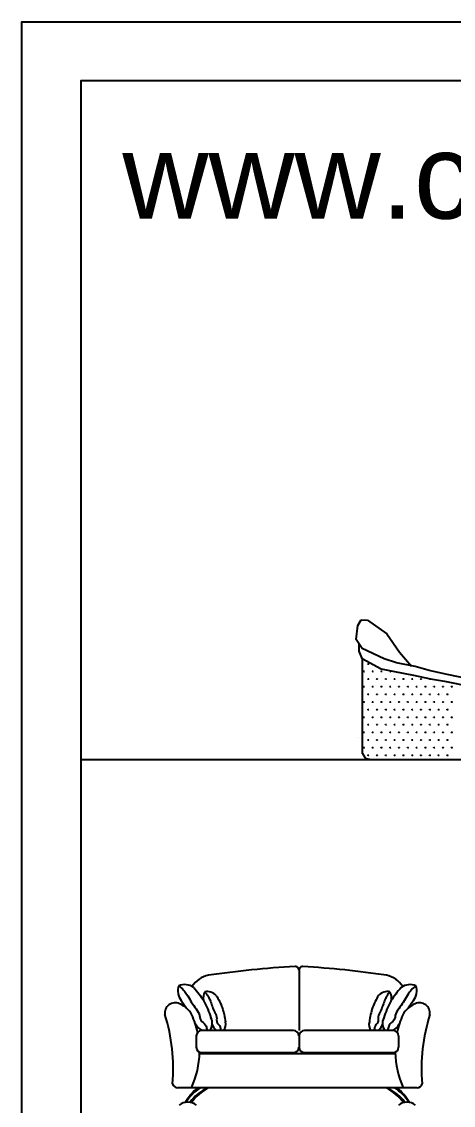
# Model space of a CAD drawing. Header units: inches. Extents: x 6 to 48.5, y 12.5 to 37.3.
# Drawn here: x 5.97 to 8.42, y 31.15 to 37.31 of the extents above; entities that cross this region are included whole.
import ezdxf

# ---------------------------------------------------------------- set-up
doc = ezdxf.new("R2010")
doc.units = ezdxf.units.IN
doc.header["$MEASUREMENT"] = 0
for name, color, linetype in [('02', 2, 'Continuous'), ('1', 1, 'Continuous'), ('4', 4, 'Continuous'), ('kadrbm', 4, 'Continuous')]:
    doc.layers.add(name, color=color, linetype=linetype)
doc.styles.add('bmmm', font='swissel.ttf')

# ---------------------------------------------------------------- blocks, each defined once
blk = doc.blocks.new('kadrbm')
at = {"layer": 'kadrbm', "color": 4}
blk.add_lwpolyline([(0, 0), (0, 24.7972), (21, 24.7972), (21, 0), (0, 0)], close=True, dxfattribs=at)
blk.add_lwpolyline([(20.6631, 0.3257), (20.6631, 24.4603), (0.3369, 24.4603), (0.3369, 0.3257), (20.6631, 0.3257)], dxfattribs=at)
at = {"layer": 'kadrbm', "color": 211, "true_color": 0xf674fb, "style": 'bmmm'}
blk.add_text('www.cad-libraries.blogspot.com', height=0.485134, dxfattribs=at).set_placement((0.5726, 23.6772))

msp = doc.modelspace()

# ---------------------------------------------------------------- linework, layer by layer
at = {"layer": '02'}
for centre, radius, start, end in [((7.119, 31.0414), 0.249, 124.37278, 150.15041), ((7.1136, 31.0397), 0.2442, 122.22297, 148.78378), ((7.164, 30.9921), 0.2902, 117.9833, 143.52792), ((7.912, 30.9921), 0.2902, 36.47208, 62.0167), ((7.9624, 31.0397), 0.2442, 31.21622, 57.77703), ((7.957, 31.0414), 0.249, 29.84959, 55.62722), ((7.1415, 31.003), 0.2699, 118.42, 142.11016), ((7.9345, 31.003), 0.2699, 37.88984, 61.58)]:
    msp.add_arc(centre, radius, start, end, dxfattribs=at)
for points, knots in [([(6.8636, 31.8289), (6.8731, 31.8207), (6.8897, 31.8063), (6.921, 31.7654), (6.9432, 31.7165), (6.9837, 31.6735), (6.9817, 31.6278), (7.0185, 31.6113), (7.022, 31.5865), (7.0249, 31.576), (7.0256, 31.5737)], [0, 0, 0, 0, 37.506288, 65.782259, 153.619658, 198.465285, 236.495883, 274.837161, 300.242842, 307.42838, 307.42838, 307.42838, 307.42838]), ([(8.2124, 31.8289), (8.2029, 31.8207), (8.1863, 31.8063), (8.155, 31.7654), (8.1327, 31.7165), (8.0923, 31.6735), (8.0943, 31.6278), (8.0575, 31.6113), (8.054, 31.5865), (8.0511, 31.576), (8.0504, 31.5737)], [0, 0, 0, 0, 37.506288, 65.782259, 153.619658, 198.465285, 236.495883, 274.837161, 300.242842, 307.42838, 307.42838, 307.42838, 307.42838]), ([(7.0117, 31.7939), (7.0179, 31.786), (7.0289, 31.7722), (7.0474, 31.7355), (7.0577, 31.6938), (7.0831, 31.6539), (7.0747, 31.6183), (7.1012, 31.5999), (7.1004, 31.5814), (7.1009, 31.5741), (7.1009, 31.5737)], [0, 0, 0, 0, 37.506288, 65.782259, 153.619658, 198.465285, 236.495883, 274.837161, 300.242842, 301.926971, 301.926971, 301.926971, 301.926971]), ([(8.0643, 31.7939), (8.058, 31.786), (8.0471, 31.7722), (8.0285, 31.7355), (8.0183, 31.6938), (7.9929, 31.6539), (8.0012, 31.6183), (7.9747, 31.5999), (7.9756, 31.5814), (7.9751, 31.5741), (7.9751, 31.5737)], [0, 0, 0, 0, 37.506288, 65.782259, 153.619658, 198.465285, 236.495883, 274.837161, 300.242842, 301.926971, 301.926971, 301.926971, 301.926971])]:
    msp.add_open_spline(points, degree=3, knots=knots, dxfattribs=at)
at = {"layer": '1'}
for p, q in [((7.881, 33.8779), (7.9014, 33.9097)), ((7.9014, 33.9097), (7.936, 33.9072)), ((7.936, 33.9072), (8.046, 33.829)), ((7.8729, 33.7972), (7.881, 33.8779)), ((7.9071, 33.7471), (7.8729, 33.7972)), ((7.8892, 33.7312), (7.8892, 33.7733)), ((8.046, 33.829), (8.1194, 33.7263)), ((7.9062, 33.6904), (7.8892, 33.7312)), ((8.0318, 33.6872), (7.9071, 33.7471)), ((8.1194, 33.7263), (8.1866, 33.6457)), ((7.9062, 33.6904), (8.0134, 33.631)), ((7.9088, 33.1473), (7.9088, 33.6889)), ((7.9444, 33.658), (7.9382, 33.658)), ((7.9397, 33.658), (7.9387, 33.6597)), ((7.9421, 33.658), (7.9421, 33.6605)), ((7.9429, 33.658), (7.9439, 33.6597)), ((8.101, 33.6652), (8.0318, 33.6872)), ((8.207, 33.6432), (8.101, 33.6652)), ((7.9194, 33.6147), (7.9132, 33.6147)), ((7.9147, 33.6147), (7.9137, 33.6164)), ((7.9155, 33.6147), (7.9155, 33.6172)), ((7.9179, 33.6147), (7.9189, 33.6164)), ((7.9694, 33.6147), (7.9632, 33.6147)), ((7.9647, 33.6147), (7.9637, 33.6164)), ((7.9663, 33.6147), (7.9663, 33.6178)), ((7.9679, 33.6147), (7.9689, 33.6164)), ((8.0194, 33.6147), (8.0132, 33.6147)), ((8.0134, 33.631), (8.0134, 33.631)), ((8.0134, 33.631), (8.0908, 33.6163)), ((8.0147, 33.6147), (8.0137, 33.6164)), ((8.0171, 33.6147), (8.0171, 33.6172)), ((8.0179, 33.6147), (8.0189, 33.6164)), ((8.0694, 33.6147), (8.0632, 33.6147)), ((8.0647, 33.6147), (8.0637, 33.6164)), ((8.0671, 33.6147), (8.0671, 33.6172)), ((8.0679, 33.6147), (8.0689, 33.6164)), ((8.0908, 33.6163), (8.1988, 33.5943)), ((8.1988, 33.5943), (8.2946, 33.5748)), ((8.2864, 33.6212), (8.207, 33.6432)), ((8.3903, 33.5992), (8.2864, 33.6212)), ((8.5085, 33.5748), (8.3903, 33.5992)), ((7.9194, 33.5281), (7.9132, 33.5281)), ((7.9147, 33.5281), (7.9137, 33.5298)), ((7.9163, 33.5281), (7.9163, 33.5312)), ((7.9179, 33.5281), (7.9189, 33.5298)), ((7.9444, 33.5714), (7.9382, 33.5714)), ((7.9397, 33.5714), (7.9387, 33.5731)), ((7.9421, 33.5714), (7.9421, 33.5739)), ((7.9429, 33.5714), (7.9439, 33.5731)), ((7.9694, 33.5281), (7.9632, 33.5281)), ((7.9647, 33.5281), (7.9637, 33.5298)), ((7.9671, 33.5281), (7.9671, 33.5306)), ((7.9679, 33.5281), (7.9689, 33.5298)), ((7.9944, 33.5714), (7.9882, 33.5714)), ((7.9897, 33.5714), (7.9887, 33.5731)), ((7.9913, 33.5714), (7.9913, 33.5745)), ((7.9929, 33.5714), (7.9939, 33.5731)), ((8.0194, 33.5281), (8.0132, 33.5281)), ((8.0147, 33.5281), (8.0137, 33.5298)), ((8.0155, 33.5281), (8.0155, 33.5306)), ((8.0179, 33.5281), (8.0189, 33.5298)), ((8.0444, 33.5714), (8.0382, 33.5714)), ((8.0397, 33.5714), (8.0387, 33.5731)), ((8.0405, 33.5714), (8.0405, 33.5739)), ((8.0429, 33.5714), (8.0439, 33.5731)), ((8.0694, 33.5281), (8.0632, 33.5281)), ((8.0647, 33.5281), (8.0637, 33.5298)), ((8.0655, 33.5281), (8.0655, 33.5306)), ((8.0679, 33.5281), (8.0689, 33.5298)), ((8.0944, 33.5714), (8.0882, 33.5714)), ((8.0897, 33.5714), (8.0887, 33.5731)), ((8.0905, 33.5714), (8.0905, 33.5739)), ((8.0929, 33.5714), (8.0939, 33.5731)), ((8.1194, 33.5281), (8.1132, 33.5281)), ((8.1147, 33.5281), (8.1137, 33.5298)), ((8.1155, 33.5281), (8.1155, 33.5306)), ((8.1179, 33.5281), (8.1189, 33.5298)), ((8.1444, 33.5714), (8.1382, 33.5714)), ((8.1397, 33.5714), (8.1387, 33.5731)), ((8.1421, 33.5714), (8.1421, 33.5739)), ((8.1429, 33.5714), (8.1439, 33.5731)), ((8.1694, 33.5281), (8.1632, 33.5281)), ((8.1647, 33.5281), (8.1637, 33.5298)), ((8.1671, 33.5281), (8.1671, 33.5306)), ((8.1679, 33.5281), (8.1689, 33.5298)), ((8.1944, 33.5714), (8.1882, 33.5714)), ((8.1897, 33.5714), (8.1887, 33.5731)), ((8.1905, 33.5714), (8.1905, 33.5739)), ((8.1929, 33.5714), (8.1939, 33.5731)), ((8.2194, 33.5281), (8.2132, 33.5281)), ((8.2147, 33.5281), (8.2137, 33.5298)), ((8.2155, 33.5281), (8.2155, 33.5306)), ((8.2179, 33.5281), (8.2189, 33.5298)), ((8.2444, 33.5714), (8.2382, 33.5714)), ((8.2397, 33.5714), (8.2387, 33.5731)), ((8.2421, 33.5714), (8.2421, 33.5739)), ((8.2429, 33.5714), (8.2439, 33.5731)), ((8.2694, 33.5281), (8.2632, 33.5281)), ((8.2647, 33.5281), (8.2637, 33.5298)), ((8.2671, 33.5281), (8.2671, 33.5306)), ((8.2679, 33.5281), (8.2689, 33.5298)), ((8.2944, 33.5714), (8.2882, 33.5714)), ((8.2897, 33.5714), (8.2887, 33.5731)), ((8.2905, 33.5714), (8.2905, 33.5739)), ((8.2929, 33.5714), (8.2939, 33.5731)), ((8.2946, 33.5748), (8.374, 33.5601)), ((8.3194, 33.5281), (8.3132, 33.5281)), ((8.3147, 33.5281), (8.3137, 33.5298)), ((8.3171, 33.5281), (8.3171, 33.5306)), ((8.3179, 33.5281), (8.3189, 33.5298)), ((8.3694, 33.5281), (8.3632, 33.5281)), ((8.3647, 33.5281), (8.3637, 33.5298)), ((8.3655, 33.5281), (8.3655, 33.5306)), ((8.3679, 33.5281), (8.3689, 33.5298)), ((8.374, 33.5601), (8.5329, 33.5283)), ((8.4194, 33.5281), (8.4132, 33.5281)), ((8.4147, 33.5281), (8.4137, 33.5298)), ((8.4171, 33.5281), (8.4171, 33.5306)), ((8.4179, 33.5281), (8.4189, 33.5298)), ((7.9444, 33.4848), (7.9382, 33.4848)), ((7.9397, 33.4848), (7.9387, 33.4865)), ((7.9413, 33.4848), (7.9413, 33.4879)), ((7.9429, 33.4848), (7.9439, 33.4865)), ((7.9944, 33.4848), (7.9882, 33.4848)), ((7.9897, 33.4848), (7.9887, 33.4865)), ((7.9905, 33.4848), (7.9905, 33.4873)), ((7.9929, 33.4848), (7.9939, 33.4865)), ((8.0444, 33.4848), (8.0382, 33.4848)), ((8.0397, 33.4848), (8.0387, 33.4865)), ((8.0413, 33.4848), (8.0413, 33.4879)), ((8.0429, 33.4848), (8.0439, 33.4865)), ((8.0944, 33.4848), (8.0882, 33.4848)), ((8.0897, 33.4848), (8.0887, 33.4865)), ((8.0905, 33.4848), (8.0905, 33.4873)), ((8.0929, 33.4848), (8.0939, 33.4865)), ((8.1444, 33.4848), (8.1382, 33.4848)), ((8.1397, 33.4848), (8.1387, 33.4865)), ((8.1421, 33.4848), (8.1421, 33.4873)), ((8.1429, 33.4848), (8.1439, 33.4865)), ((8.1944, 33.4848), (8.1882, 33.4848)), ((8.1897, 33.4848), (8.1887, 33.4865)), ((8.1921, 33.4848), (8.1921, 33.4873)), ((8.1929, 33.4848), (8.1939, 33.4865)), ((8.2444, 33.4848), (8.2382, 33.4848)), ((8.2397, 33.4848), (8.2387, 33.4865)), ((8.2405, 33.4848), (8.2405, 33.4873)), ((8.2429, 33.4848), (8.2439, 33.4865)), ((8.2944, 33.4848), (8.2882, 33.4848)), ((8.2897, 33.4848), (8.2887, 33.4865)), ((8.2905, 33.4848), (8.2905, 33.4873)), ((8.2929, 33.4848), (8.2939, 33.4865)), ((8.3444, 33.4848), (8.3382, 33.4848)), ((8.3397, 33.4848), (8.3387, 33.4865)), ((8.3405, 33.4848), (8.3405, 33.4873)), ((8.3429, 33.4848), (8.3439, 33.4865)), ((8.3944, 33.4848), (8.3882, 33.4848)), ((8.3897, 33.4848), (8.3887, 33.4865)), ((8.3913, 33.4848), (8.3913, 33.4879)), ((8.3929, 33.4848), (8.3939, 33.4865)), ((7.9194, 33.4415), (7.9132, 33.4415)), ((7.9147, 33.4415), (7.9137, 33.4432)), ((7.9171, 33.4415), (7.9171, 33.444)), ((7.9179, 33.4415), (7.9189, 33.4432)), ((7.9694, 33.4415), (7.9632, 33.4415)), ((7.9647, 33.4415), (7.9637, 33.4432)), ((7.9671, 33.4415), (7.9671, 33.444)), ((7.9679, 33.4415), (7.9689, 33.4432)), ((8.0194, 33.4415), (8.0132, 33.4415)), ((8.0147, 33.4415), (8.0137, 33.4432)), ((8.0171, 33.4415), (8.0171, 33.444)), ((8.0179, 33.4415), (8.0189, 33.4432)), ((8.0694, 33.4415), (8.0632, 33.4415)), ((8.0647, 33.4415), (8.0637, 33.4432)), ((8.0671, 33.4415), (8.0671, 33.444)), ((8.0679, 33.4415), (8.0689, 33.4432)), ((8.1194, 33.4415), (8.1132, 33.4415)), ((8.1147, 33.4415), (8.1137, 33.4432)), ((8.1163, 33.4415), (8.1163, 33.4446)), ((8.1179, 33.4415), (8.1189, 33.4432)), ((8.1694, 33.4415), (8.1632, 33.4415)), ((8.1647, 33.4415), (8.1637, 33.4432)), ((8.1663, 33.4415), (8.1663, 33.4446)), ((8.1679, 33.4415), (8.1689, 33.4432)), ((8.2194, 33.4415), (8.2132, 33.4415)), ((8.2147, 33.4415), (8.2137, 33.4432)), ((8.2171, 33.4415), (8.2171, 33.444)), ((8.2179, 33.4415), (8.2189, 33.4432)), ((8.2694, 33.4415), (8.2632, 33.4415)), ((8.2647, 33.4415), (8.2637, 33.4432)), ((8.2655, 33.4415), (8.2655, 33.444)), ((8.2679, 33.4415), (8.2689, 33.4432)), ((8.3194, 33.4415), (8.3132, 33.4415)), ((8.3147, 33.4415), (8.3137, 33.4432)), ((8.3163, 33.4415), (8.3163, 33.4446)), ((8.3179, 33.4415), (8.3189, 33.4432)), ((8.3694, 33.4415), (8.3632, 33.4415)), ((8.3647, 33.4415), (8.3637, 33.4432)), ((8.3671, 33.4415), (8.3671, 33.444)), ((8.3679, 33.4415), (8.3689, 33.4432)), ((8.4194, 33.4415), (8.4132, 33.4415)), ((8.4147, 33.4415), (8.4137, 33.4432)), ((8.4171, 33.4415), (8.4171, 33.444)), ((8.4179, 33.4415), (8.4189, 33.4432)), ((7.9194, 33.3549), (7.9132, 33.3549)), ((7.9147, 33.3549), (7.9137, 33.3566)), ((7.9155, 33.3549), (7.9155, 33.3574)), ((7.9179, 33.3549), (7.9189, 33.3566)), ((7.9444, 33.3982), (7.9382, 33.3982)), ((7.9397, 33.3982), (7.9387, 33.3999)), ((7.9405, 33.3982), (7.9405, 33.4007)), ((7.9429, 33.3982), (7.9439, 33.3999)), ((7.9694, 33.3549), (7.9632, 33.3549)), ((7.9647, 33.3549), (7.9637, 33.3566)), ((7.9663, 33.3549), (7.9663, 33.358)), ((7.9679, 33.3549), (7.9689, 33.3566)), ((7.9944, 33.3982), (7.9882, 33.3982)), ((7.9897, 33.3982), (7.9887, 33.3999)), ((7.9913, 33.3982), (7.9913, 33.4013)), ((7.9929, 33.3982), (7.9939, 33.3999)), ((8.0194, 33.3549), (8.0132, 33.3549)), ((8.0147, 33.3549), (8.0137, 33.3566)), ((8.0163, 33.3549), (8.0163, 33.358)), ((8.0179, 33.3549), (8.0189, 33.3566)), ((8.0444, 33.3982), (8.0382, 33.3982)), ((8.0397, 33.3982), (8.0387, 33.3999)), ((8.0421, 33.3982), (8.0421, 33.4007)), ((8.0429, 33.3982), (8.0439, 33.3999)), ((8.0694, 33.3549), (8.0632, 33.3549)), ((8.0647, 33.3549), (8.0637, 33.3566)), ((8.0671, 33.3549), (8.0671, 33.3574)), ((8.0679, 33.3549), (8.0689, 33.3566)), ((8.0944, 33.3982), (8.0882, 33.3982)), ((8.0897, 33.3982), (8.0887, 33.3999)), ((8.0905, 33.3982), (8.0905, 33.4007)), ((8.0929, 33.3982), (8.0939, 33.3999)), ((8.1194, 33.3549), (8.1132, 33.3549)), ((8.1147, 33.3549), (8.1137, 33.3566)), ((8.1171, 33.3549), (8.1171, 33.3574)), ((8.1179, 33.3549), (8.1189, 33.3566)), ((8.1444, 33.3982), (8.1382, 33.3982)), ((8.1397, 33.3982), (8.1387, 33.3999)), ((8.1405, 33.3982), (8.1405, 33.4007)), ((8.1429, 33.3982), (8.1439, 33.3999)), ((8.1694, 33.3549), (8.1632, 33.3549)), ((8.1647, 33.3549), (8.1637, 33.3566)), ((8.1655, 33.3549), (8.1655, 33.3574)), ((8.1679, 33.3549), (8.1689, 33.3566)), ((8.1944, 33.3982), (8.1882, 33.3982)), ((8.1897, 33.3982), (8.1887, 33.3999)), ((8.1905, 33.3982), (8.1905, 33.4007)), ((8.1929, 33.3982), (8.1939, 33.3999)), ((8.2194, 33.3549), (8.2132, 33.3549)), ((8.2147, 33.3549), (8.2137, 33.3566)), ((8.2171, 33.3549), (8.2171, 33.3574)), ((8.2179, 33.3549), (8.2189, 33.3566)), ((8.2444, 33.3982), (8.2382, 33.3982)), ((8.2397, 33.3982), (8.2387, 33.3999)), ((8.2405, 33.3982), (8.2405, 33.4007)), ((8.2429, 33.3982), (8.2439, 33.3999)), ((8.2694, 33.3549), (8.2632, 33.3549)), ((8.2647, 33.3549), (8.2637, 33.3566)), ((8.2655, 33.3549), (8.2655, 33.3574)), ((8.2679, 33.3549), (8.2689, 33.3566)), ((8.2944, 33.3982), (8.2882, 33.3982)), ((8.2897, 33.3982), (8.2887, 33.3999)), ((8.2921, 33.3982), (8.2921, 33.4007)), ((8.2929, 33.3982), (8.2939, 33.3999)), ((8.3194, 33.3549), (8.3132, 33.3549)), ((8.3147, 33.3549), (8.3137, 33.3566)), ((8.3155, 33.3549), (8.3155, 33.3574)), ((8.3179, 33.3549), (8.3189, 33.3566)), ((8.3444, 33.3982), (8.3382, 33.3982)), ((8.3397, 33.3982), (8.3387, 33.3999)), ((8.3421, 33.3982), (8.3421, 33.4007)), ((8.3429, 33.3982), (8.3439, 33.3999)), ((8.3694, 33.3549), (8.3632, 33.3549)), ((8.3647, 33.3549), (8.3637, 33.3566)), ((8.3671, 33.3549), (8.3671, 33.3574)), ((8.3679, 33.3549), (8.3689, 33.3566)), ((8.3944, 33.3982), (8.3882, 33.3982)), ((8.3897, 33.3982), (8.3887, 33.3999)), ((8.3905, 33.3982), (8.3905, 33.4007)), ((8.3929, 33.3982), (8.3939, 33.3999)), ((8.4194, 33.3549), (8.4132, 33.3549)), ((8.4147, 33.3549), (8.4137, 33.3566)), ((8.4163, 33.3549), (8.4163, 33.358)), ((8.4179, 33.3549), (8.4189, 33.3566)), ((7.9444, 33.3116), (7.9382, 33.3116)), ((7.9397, 33.3116), (7.9387, 33.3133)), ((7.9405, 33.3116), (7.9405, 33.3141)), ((7.9429, 33.3116), (7.9439, 33.3133)), ((7.9944, 33.3116), (7.9882, 33.3116)), ((7.9897, 33.3116), (7.9887, 33.3133)), ((7.9913, 33.3116), (7.9913, 33.3147)), ((7.9929, 33.3116), (7.9939, 33.3133)), ((8.0444, 33.3116), (8.0382, 33.3116)), ((8.0397, 33.3116), (8.0387, 33.3133)), ((8.0413, 33.3116), (8.0413, 33.3147)), ((8.0429, 33.3116), (8.0439, 33.3133)), ((8.0944, 33.3116), (8.0882, 33.3116)), ((8.0897, 33.3116), (8.0887, 33.3133)), ((8.0905, 33.3116), (8.0905, 33.3141)), ((8.0929, 33.3116), (8.0939, 33.3133)), ((8.1444, 33.3116), (8.1382, 33.3116)), ((8.1397, 33.3116), (8.1387, 33.3133)), ((8.1405, 33.3116), (8.1405, 33.3141)), ((8.1429, 33.3116), (8.1439, 33.3133)), ((8.1944, 33.3116), (8.1882, 33.3116)), ((8.1897, 33.3116), (8.1887, 33.3133)), ((8.1921, 33.3116), (8.1921, 33.3141)), ((8.1929, 33.3116), (8.1939, 33.3133)), ((8.2444, 33.3116), (8.2382, 33.3116)), ((8.2397, 33.3116), (8.2387, 33.3133)), ((8.2405, 33.3116), (8.2405, 33.3141)), ((8.2429, 33.3116), (8.2439, 33.3133)), ((8.2944, 33.3116), (8.2882, 33.3116)), ((8.2897, 33.3116), (8.2887, 33.3133)), ((8.2905, 33.3116), (8.2905, 33.3141)), ((8.2929, 33.3116), (8.2939, 33.3133)), ((8.3444, 33.3116), (8.3382, 33.3116)), ((8.3397, 33.3116), (8.3387, 33.3133)), ((8.3421, 33.3116), (8.3421, 33.3141)), ((8.3429, 33.3116), (8.3439, 33.3133)), ((8.3944, 33.3116), (8.3882, 33.3116)), ((8.3897, 33.3116), (8.3887, 33.3133)), ((8.3921, 33.3116), (8.3921, 33.3141)), ((8.3929, 33.3116), (8.3939, 33.3133)), ((7.8834, 33.2429), (7.8834, 33.2429)), ((7.9194, 33.2683), (7.9132, 33.2683)), ((7.9147, 33.2683), (7.9137, 33.27)), ((7.9155, 33.2683), (7.9155, 33.2708)), ((7.9179, 33.2683), (7.9189, 33.27)), ((7.9444, 33.225), (7.9382, 33.225)), ((7.9397, 33.225), (7.9387, 33.2267)), ((7.9405, 33.225), (7.9405, 33.2275)), ((7.9429, 33.225), (7.9439, 33.2267)), ((7.9694, 33.2683), (7.9632, 33.2683)), ((7.9647, 33.2683), (7.9637, 33.27)), ((7.9663, 33.2683), (7.9663, 33.2714)), ((7.9679, 33.2683), (7.9689, 33.27)), ((7.9944, 33.225), (7.9882, 33.225)), ((7.9897, 33.225), (7.9887, 33.2267)), ((7.9905, 33.225), (7.9905, 33.2275)), ((7.9929, 33.225), (7.9939, 33.2267)), ((8.0194, 33.2683), (8.0132, 33.2683)), ((8.0147, 33.2683), (8.0137, 33.27)), ((8.0163, 33.2683), (8.0163, 33.2714)), ((8.0179, 33.2683), (8.0189, 33.27)), ((8.0444, 33.225), (8.0382, 33.225)), ((8.0397, 33.225), (8.0387, 33.2267)), ((8.0405, 33.225), (8.0405, 33.2275)), ((8.0429, 33.225), (8.0439, 33.2267)), ((8.0694, 33.2683), (8.0632, 33.2683)), ((8.0647, 33.2683), (8.0637, 33.27)), ((8.0663, 33.2683), (8.0663, 33.2714)), ((8.0679, 33.2683), (8.0689, 33.27)), ((8.0944, 33.225), (8.0882, 33.225)), ((8.0897, 33.225), (8.0887, 33.2267)), ((8.0905, 33.225), (8.0905, 33.2275)), ((8.0929, 33.225), (8.0939, 33.2267)), ((8.1194, 33.2683), (8.1132, 33.2683)), ((8.1147, 33.2683), (8.1137, 33.27)), ((8.1155, 33.2683), (8.1155, 33.2708)), ((8.1179, 33.2683), (8.1189, 33.27)), ((8.1444, 33.225), (8.1382, 33.225)), ((8.1397, 33.225), (8.1387, 33.2267)), ((8.1405, 33.225), (8.1405, 33.2275)), ((8.1429, 33.225), (8.1439, 33.2267)), ((8.1694, 33.2683), (8.1632, 33.2683)), ((8.1647, 33.2683), (8.1637, 33.27)), ((8.1671, 33.2683), (8.1671, 33.2708)), ((8.1679, 33.2683), (8.1689, 33.27)), ((8.1944, 33.225), (8.1882, 33.225)), ((8.1897, 33.225), (8.1887, 33.2267)), ((8.1913, 33.225), (8.1913, 33.2281)), ((8.1929, 33.225), (8.1939, 33.2267)), ((8.2194, 33.2683), (8.2132, 33.2683)), ((8.2147, 33.2683), (8.2137, 33.27)), ((8.2155, 33.2683), (8.2155, 33.2708)), ((8.2179, 33.2683), (8.2189, 33.27)), ((8.2444, 33.225), (8.2382, 33.225)), ((8.2397, 33.225), (8.2387, 33.2267)), ((8.2421, 33.225), (8.2421, 33.2275)), ((8.2429, 33.225), (8.2439, 33.2267)), ((8.2694, 33.2683), (8.2632, 33.2683)), ((8.2647, 33.2683), (8.2637, 33.27)), ((8.2663, 33.2683), (8.2663, 33.2714)), ((8.2679, 33.2683), (8.2689, 33.27)), ((8.2944, 33.225), (8.2882, 33.225)), ((8.2897, 33.225), (8.2887, 33.2267)), ((8.2921, 33.225), (8.2921, 33.2275)), ((8.2929, 33.225), (8.2939, 33.2267)), ((8.3194, 33.2683), (8.3132, 33.2683)), ((8.3147, 33.2683), (8.3137, 33.27)), ((8.3163, 33.2683), (8.3163, 33.2714)), ((8.3179, 33.2683), (8.3189, 33.27)), ((8.3444, 33.225), (8.3382, 33.225)), ((8.3397, 33.225), (8.3387, 33.2267)), ((8.3413, 33.225), (8.3413, 33.2281)), ((8.3429, 33.225), (8.3439, 33.2267)), ((8.3694, 33.2683), (8.3632, 33.2683)), ((8.3647, 33.2683), (8.3637, 33.27)), ((8.3671, 33.2683), (8.3671, 33.2708)), ((8.3679, 33.2683), (8.3689, 33.27)), ((8.3944, 33.225), (8.3882, 33.225)), ((8.3897, 33.225), (8.3887, 33.2267)), ((8.3921, 33.225), (8.3921, 33.2275)), ((8.3929, 33.225), (8.3939, 33.2267)), ((8.4194, 33.2683), (8.4132, 33.2683)), ((8.4147, 33.2683), (8.4137, 33.27)), ((8.4155, 33.2683), (8.4155, 33.2708)), ((8.4179, 33.2683), (8.4189, 33.27)), ((7.9194, 33.1817), (7.9132, 33.1817)), ((7.9147, 33.1817), (7.9137, 33.1834)), ((7.9171, 33.1817), (7.9171, 33.1842)), ((7.9179, 33.1817), (7.9189, 33.1834)), ((7.9694, 33.1817), (7.9632, 33.1817)), ((7.9647, 33.1817), (7.9637, 33.1834)), ((7.9663, 33.1817), (7.9663, 33.1848)), ((7.9679, 33.1817), (7.9689, 33.1834)), ((8.0194, 33.1817), (8.0132, 33.1817)), ((8.0147, 33.1817), (8.0137, 33.1834)), ((8.0163, 33.1817), (8.0163, 33.1848)), ((8.0179, 33.1817), (8.0189, 33.1834)), ((8.0694, 33.1817), (8.0632, 33.1817)), ((8.0647, 33.1817), (8.0637, 33.1834)), ((8.0663, 33.1817), (8.0663, 33.1848)), ((8.0679, 33.1817), (8.0689, 33.1834)), ((8.1194, 33.1817), (8.1132, 33.1817)), ((8.1147, 33.1817), (8.1137, 33.1834)), ((8.1155, 33.1817), (8.1155, 33.1842)), ((8.1179, 33.1817), (8.1189, 33.1834)), ((8.1694, 33.1817), (8.1632, 33.1817)), ((8.1647, 33.1817), (8.1637, 33.1834)), ((8.1671, 33.1817), (8.1671, 33.1842)), ((8.1679, 33.1817), (8.1689, 33.1834)), ((8.2194, 33.1817), (8.2132, 33.1817)), ((8.2147, 33.1817), (8.2137, 33.1834)), ((8.2155, 33.1817), (8.2155, 33.1842)), ((8.2179, 33.1817), (8.2189, 33.1834)), ((8.2694, 33.1817), (8.2632, 33.1817)), ((8.2647, 33.1817), (8.2637, 33.1834)), ((8.2655, 33.1817), (8.2655, 33.1842)), ((8.2679, 33.1817), (8.2689, 33.1834)), ((8.3194, 33.1817), (8.3132, 33.1817)), ((8.3147, 33.1817), (8.3137, 33.1834)), ((8.3163, 33.1817), (8.3163, 33.1848)), ((8.3179, 33.1817), (8.3189, 33.1834)), ((8.3694, 33.1817), (8.3632, 33.1817)), ((8.3647, 33.1817), (8.3637, 33.1834)), ((8.3663, 33.1817), (8.3663, 33.1848)), ((8.3679, 33.1817), (8.3689, 33.1834)), ((8.4194, 33.1817), (8.4132, 33.1817)), ((8.4147, 33.1817), (8.4137, 33.1834)), ((8.4171, 33.1817), (8.4171, 33.1842)), ((8.4179, 33.1817), (8.4189, 33.1834)), ((6.3075, 33.1153), (26.6337, 33.1153)), ((7.9075, 33.1494), (7.9238, 33.1225)), ((7.9238, 33.1225), (7.9564, 33.1152)), ((7.9444, 33.1384), (7.9382, 33.1384)), ((7.9397, 33.1384), (7.9387, 33.1401)), ((7.9405, 33.1384), (7.9405, 33.1409)), ((7.9429, 33.1384), (7.9439, 33.1401)), ((7.9944, 33.1384), (7.9882, 33.1384)), ((7.9897, 33.1384), (7.9887, 33.1401)), ((7.9921, 33.1384), (7.9921, 33.1409)), ((7.9929, 33.1384), (7.9939, 33.1401)), ((8.0444, 33.1384), (8.0382, 33.1384)), ((8.0397, 33.1384), (8.0387, 33.1401)), ((8.0413, 33.1384), (8.0413, 33.1415)), ((8.0429, 33.1384), (8.0439, 33.1401)), ((8.0944, 33.1384), (8.0882, 33.1384)), ((8.0897, 33.1384), (8.0887, 33.1401)), ((8.0921, 33.1384), (8.0921, 33.1409)), ((8.0929, 33.1384), (8.0939, 33.1401)), ((8.1444, 33.1384), (8.1382, 33.1384)), ((8.1397, 33.1384), (8.1387, 33.1401)), ((8.1405, 33.1384), (8.1405, 33.1409)), ((8.1429, 33.1384), (8.1439, 33.1401)), ((8.1944, 33.1384), (8.1882, 33.1384)), ((8.1897, 33.1384), (8.1887, 33.1401)), ((8.1921, 33.1384), (8.1921, 33.1409)), ((8.1929, 33.1384), (8.1939, 33.1401)), ((8.2444, 33.1384), (8.2382, 33.1384)), ((8.2397, 33.1384), (8.2387, 33.1401)), ((8.2405, 33.1384), (8.2405, 33.1409)), ((8.2429, 33.1384), (8.2439, 33.1401)), ((8.2944, 33.1384), (8.2882, 33.1384)), ((8.2897, 33.1384), (8.2887, 33.1401)), ((8.2921, 33.1384), (8.2921, 33.1409)), ((8.2929, 33.1384), (8.2939, 33.1401)), ((8.3444, 33.1384), (8.3382, 33.1384)), ((8.3397, 33.1384), (8.3387, 33.1401)), ((8.3405, 33.1384), (8.3405, 33.1409)), ((8.3429, 33.1384), (8.3439, 33.1401)), ((8.3944, 33.1384), (8.3882, 33.1384)), ((8.3897, 33.1384), (8.3887, 33.1401)), ((8.3913, 33.1384), (8.3913, 33.1415)), ((8.3929, 33.1384), (8.3939, 33.1401)), ((8.1987, 31.7446), (8.1675, 31.7008))]:
    msp.add_line(p, q, dxfattribs=at)
for centre, radius, start, end in [((8.1794, 31.7444), 0.0907, 68.68819, 124.92938), ((8.1248, 31.7999), 0.0922, 323.19121, 18.3312), ((7.0762, 31.7581), 0.0738, 151.00786, 189.44149), ((8.0509, 31.7226), 0.0725, 79.34913, 135.59032), ((7.9997, 31.7581), 0.0738, 350.55851, 28.99214), ((7.9977, 31.6075), 0.0528, 162.67917, 219.78078), ((8.0874, 31.6153), 0.066, 152.01824, 219.07485), ((7.9512, 31.6308), 0.0738, 309.27969, 342.78784), ((8.0358, 31.6546), 0.0922, 298.61875, 332.1269)]:
    msp.add_arc(centre, radius, start, end, dxfattribs=at)
for points in [[(8.1275, 31.8188), (8.0697, 31.7413), (8.0291, 31.6463)], [(7.9991, 31.7734), (7.9651, 31.7039), (7.9472, 31.6232)]]:
    msp.add_spline(points, degree=3, dxfattribs=at)
at = {"layer": '4'}
for p, q in [((7.5482, 31.918), (7.5482, 31.5737)), ((6.8773, 31.7446), (6.9084, 31.7008)), ((7.516, 31.5737), (6.9934, 31.5737)), ((8.0826, 31.5737), (7.5782, 31.5737)), ((6.9634, 31.5437), (6.9634, 31.4784)), ((7.5482, 31.5437), (7.5482, 31.4784)), ((8.1126, 31.5437), (8.1126, 31.4784)), ((6.9819, 31.4439), (8.0941, 31.4439)), ((6.9934, 31.4484), (7.516, 31.4484)), ((7.5782, 31.4484), (8.0826, 31.4484)), ((8.2185, 31.2484), (6.8575, 31.2484))]:
    msp.add_line(p, q, dxfattribs=at)
for centre, radius, start, end in [((7.8759, 25.9794), 5.969, 93.37523, 98.12777), ((7.526, 31.918), 0.02, 0, 94.38564), ((7.5682, 31.918), 0.02, 85.61436, 180), ((7.2311, 26.4088), 5.5395, 81.56216, 86.49551), ((7.0621, 31.7443), 0.1472, 101.82228, 146.91144), ((8.0138, 31.7443), 0.1472, 33.08856, 78.17772), ((6.9512, 31.7999), 0.0922, 161.6688, 216.80879), ((6.8966, 31.7444), 0.0907, 55.07062, 111.31181), ((7.0251, 31.7226), 0.0725, 44.40968, 100.65087), ((6.8432, 31.6725), 0.059, 65.37226, 188.22089), ((6.8155, 31.5967), 0.1395, 28.47796, 67.98713), ((8.2605, 31.5967), 0.1395, 112.01287, 151.52204), ((8.2328, 31.6725), 0.059, 351.77911, 114.62774), ((5.8286, 31.3592), 1.0036, 354.96895, 17.67955), ((6.481, 31.4584), 0.501, 12.11083, 24.14463), ((6.9885, 31.6153), 0.066, 320.92515, 27.98176), ((7.0783, 31.6075), 0.0528, 320.21922, 17.32083), ((8.595, 31.4584), 0.501, 155.85537, 167.88917), ((9.2474, 31.3592), 1.0036, 162.32045, 185.03105), ((7.0402, 31.6546), 0.0922, 207.8731, 241.38125), ((6.9934, 31.5437), 0.03, 90, 180), ((7.1247, 31.6308), 0.0738, 197.21216, 230.72031), ((7.516, 31.5437), 0.03, 0, 90), ((7.5782, 31.5437), 0.03, 90, 180), ((8.0826, 31.5437), 0.03, 0, 90), ((6.481, 31.4584), 0.501, 335.21797, 359.11729), ((6.9934, 31.4784), 0.03, 180, 270), ((7.516, 31.4784), 0.03, 270, 0), ((7.5782, 31.4784), 0.03, 180, 270), ((8.0826, 31.4784), 0.03, 270, 0), ((8.595, 31.4584), 0.501, 180.88271, 204.78203), ((6.8575, 31.2784), 0.03, 193.78278, 270), ((7.1706, 31.0066), 0.3127, 129.36052, 149.57497), ((7.1898, 30.9675), 0.3219, 119.23003, 142.45587), ((7.8862, 30.9675), 0.3219, 37.54413, 60.76997), ((7.9054, 31.0066), 0.3127, 30.42503, 50.63948), ((8.2185, 31.2784), 0.03, 270, 346.21722), ((6.9149, 31.0908), 0.0755, 49.74247, 130.25753), ((8.1611, 31.0908), 0.0755, 49.74247, 130.25753)]:
    msp.add_arc(centre, radius, start, end, dxfattribs=at)
for points in [[(6.9485, 31.8188), (7.0063, 31.7413), (7.0469, 31.6463)], [(7.0769, 31.7734), (7.1109, 31.7039), (7.1287, 31.6232)]]:
    msp.add_spline(points, degree=3, dxfattribs=at)

# ---------------------------------------------------------------- block references
at = {"layer": 'kadrbm'}
msp.add_blockref('kadrbm', (5.9706, 12.5141), dxfattribs=at)

doc.saveas('drawing.dxf')
